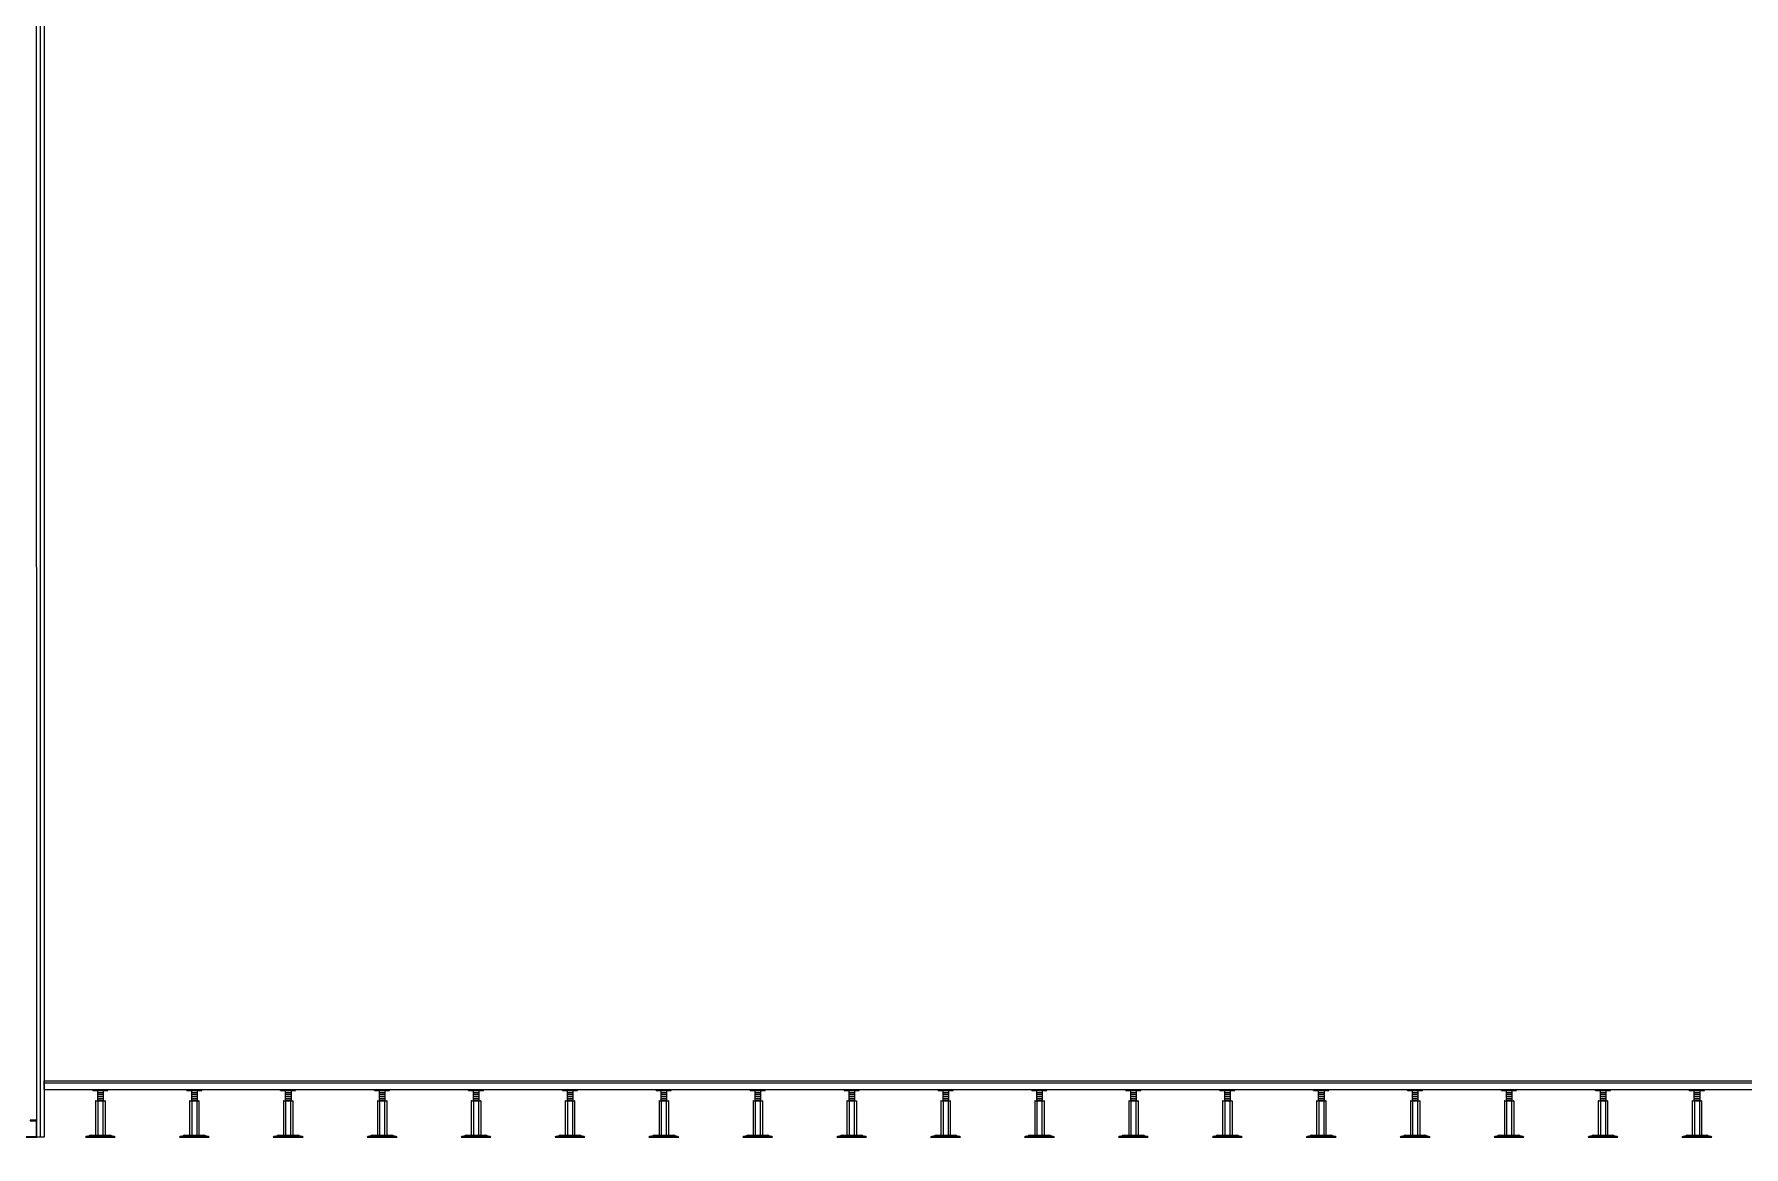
# Model space of a CAD drawing. Header units: millimetres. Extents: x 19868 to 801382, y -4805 to 85279.
# Drawn here: x 81311 to 85862, y 42103 to 45066 of the extents above; entities that cross this region are included whole.
import ezdxf

# ---------------------------------------------------------------- set-up
doc = ezdxf.new("R2010")
doc.units = ezdxf.units.MM
doc.header["$LTSCALE"] = 250
for name, color, linetype in [('8입면선', 8, 'Continuous'), ('A-ELE-4', 4, 'Continuous'), ('A-ELE-8', 8, 'Continuous'), ('A-WALL-D', 7, 'Continuous'), ('GAGAM-DT', 7, 'Continuous'), ('GES', 7, 'Continuous'), ('입면', 7, 'Continuous')]:
    doc.layers.add(name, color=color, linetype=linetype)

# ---------------------------------------------------------------- blocks, each defined once
blk = doc.blocks.new('A$C7fa20b73')
at = {"layer": '8입면선', "color": 8}
for p, q in [((10, 0), (9.4, 5790)), ((190, 0), (189.4, 5040))]:
    blk.add_line(p, q, dxfattribs=at)
at = {"layer": 'A-WALL-D'}
for p, q in [((-0.6, 5790), (0, 0)), ((19.4, 5790), (-0.6, 5790)), ((20, 0), (19.4, 5790)), ((180, 0), (179.4, 5040)), ((199.4, 5040), (179.4, 5040)), ((199.4, 5040), (200, 0)), ((200, 0), (0, 0))]:
    blk.add_line(p, q, dxfattribs=at)
at = {"layer": 'GAGAM-DT', "color": 8}
for p, q in [((97.1, 5034.2), (97.1, 5065.6)), ((102.1, 5060.1), (97.1, 5065.6)), ((102.1, 5034.2), (102.1, 5060.1)), ((104.6, 5034.2), (94.6, 5034.2)), ((94.6, 5034.2), (94.6, 5030.7)), ((103.1, 5029.2), (96.1, 5029.2)), ((97.1, 5034.2), (97.1, 5029.2)), ((102.1, 5034.2), (102.1, 5029.2)), ((104.6, 5034.2), (104.6, 5030.7)), ((95.2, 5.8), (95.2, 9.3)), ((105.1, 5.8), (95.2, 5.8)), ((103.6, 10.8), (96.7, 10.8)), ((97.6, 5.8), (97.6, 10.8)), ((97.6, 5.8), (97.6, -25.6)), ((102.6, 5.8), (102.6, 10.8)), ((102.6, 5.8), (102.6, -20.1)), ((105.1, 5.8), (105.1, 9.3)), ((97.6, -25.6), (102.6, -20.1))]:
    blk.add_line(p, q, dxfattribs=at)
for centre, start, end in [((96.1, 5030.7), 180, 270), ((103.1, 5030.7), 270, 0), ((96.7, 9.3), 90, 180), ((103.6, 9.3), 0, 90)]:
    blk.add_arc(centre, 1.51, start, end, dxfattribs=at)
at = {"layer": '입면', "color": 6}
for p, q in [((19.4, 4995), (19.4, 5040)), ((19.4, 5040), (84.8, 5040)), ((84.2, 5038.8), (20.6, 5038.8)), ((20.6, 5038.8), (20.6, 4996.2)), ((89.2, 5033), (84.2, 5038.8)), ((84.8, 5040), (89.8, 5034.2)), ((109.7, 5033), (89.2, 5033)), ((89.8, 5034.2), (109.1, 5034.2)), ((109.1, 5034.2), (114.1, 5040)), ((114.7, 5038.8), (109.7, 5033)), ((114.1, 5040), (179.4, 5040)), ((178.2, 5038.8), (114.7, 5038.8)), ((178.2, 4996.2), (178.2, 5038.8)), ((179.4, 5040), (179.4, 4995)), ((37.3, 4995), (19.4, 4995)), ((20.6, 4996.2), (37.3, 4996.2)), ((37.3, 4996.2), (37.3, 4995)), ((161.6, 4995), (161.6, 4996.2)), ((161.6, 4996.2), (178.2, 4996.2)), ((179.4, 4995), (161.6, 4995)), ((37.8, 45), (20, 45)), ((20, 45), (20, 0)), ((20, 0), (85.3, 0)), ((21.2, 1.2), (21.2, 43.8)), ((21.2, 43.8), (37.8, 43.8)), ((84.8, 1.2), (21.2, 1.2)), ((37.8, 43.8), (37.8, 45)), ((89.8, 7), (84.8, 1.2)), ((85.3, 0), (90.3, 5.8)), ((110.2, 7), (89.8, 7)), ((90.3, 5.8), (109.7, 5.8)), ((109.7, 5.8), (114.7, 0)), ((115.2, 1.2), (110.2, 7)), ((114.7, 0), (180, 0)), ((178.8, 1.2), (115.2, 1.2)), ((180, 45), (162.2, 45)), ((162.2, 45), (162.2, 43.8)), ((162.2, 43.8), (178.8, 43.8)), ((178.8, 43.8), (178.8, 1.2)), ((180, 0), (180, 45))]:
    blk.add_line(p, q, dxfattribs=at)
blk = doc.blocks.new('*U136')
at = {"layer": 'A-ELE-4'}
blk.add_line((-11, 0), (8790.1, 0), dxfattribs=at)
at = {"layer": 'A-ELE-8'}
for p, q in [((-11, -23), (-11, 0)), ((-11, -5), (8790.1, -5)), ((-11, -23), (8790.1, -23))]:
    blk.add_line(p, q, dxfattribs=at)
blk = doc.blocks.new('*U137')
at = {"layer": 'GES', "color": 8}
for p, q in [((39095, 2017, 0), (39095, 2019.5, 0)), ((39095, 2019.5, 0), (39135, 2019.5, 0)), ((39095, 2017, 0), (39135, 2017, 0)), ((39107.4, 2017, 0), (39107.4, 2007.2, 0)), ((39107.4, 2013.6, 0), (39107.4, 1989.7, 0)), ((39107.4, 2011.6, 0), (39122.6, 2011.6, 0)), ((39107.4, 2011.6, 0), (39122.6, 2011.6, 0)), ((39107.4, 2006.6, 0), (39122.6, 2006.6, 0)), ((39107.4, 2006.6, 0), (39122.6, 2006.6, 0)), ((39122.6, 2017, 0), (39122.6, 2007.2, 0)), ((39122.6, 2013.6, 0), (39122.6, 1989.7, 0)), ((39135, 2017, 0), (39135, 2019.5, 0)), ((39345, 2017, 0), (39345, 2019.5, 0)), ((39345, 2019.5, 0), (39385, 2019.5, 0)), ((39345, 2017, 0), (39385, 2017, 0)), ((39357.4, 2017, 0), (39357.4, 2007.2, 0)), ((39357.4, 2013.6, 0), (39357.4, 1989.7, 0)), ((39357.4, 2011.6, 0), (39372.6, 2011.6, 0)), ((39357.4, 2011.6, 0), (39372.6, 2011.6, 0)), ((39357.4, 2006.6, 0), (39372.6, 2006.6, 0)), ((39357.4, 2006.6, 0), (39372.6, 2006.6, 0)), ((39372.6, 2017, 0), (39372.6, 2007.2, 0)), ((39372.6, 2013.6, 0), (39372.6, 1989.7, 0)), ((39385, 2017, 0), (39385, 2019.5, 0)), ((39595, 2017, 0), (39595, 2019.5, 0)), ((39595, 2019.5, 0), (39635, 2019.5, 0)), ((39595, 2017, 0), (39635, 2017, 0)), ((39607.4, 2017, 0), (39607.4, 2007.2, 0)), ((39607.4, 2013.6, 0), (39607.4, 1989.7, 0)), ((39607.4, 2011.6, 0), (39622.6, 2011.6, 0)), ((39607.4, 2011.6, 0), (39622.6, 2011.6, 0)), ((39607.4, 2006.6, 0), (39622.6, 2006.6, 0)), ((39607.4, 2006.6, 0), (39622.6, 2006.6, 0)), ((39622.6, 2017, 0), (39622.6, 2007.2, 0)), ((39622.6, 2013.6, 0), (39622.6, 1989.7, 0)), ((39635, 2017, 0), (39635, 2019.5, 0)), ((39845, 2017, 0), (39845, 2019.5, 0)), ((39845, 2019.5, 0), (39885, 2019.5, 0)), ((39845, 2017, 0), (39885, 2017, 0)), ((39857.4, 2017, 0), (39857.4, 2007.2, 0)), ((39857.4, 2013.6, 0), (39857.4, 1989.7, 0)), ((39857.4, 2011.6, 0), (39872.6, 2011.6, 0)), ((39857.4, 2011.6, 0), (39872.6, 2011.6, 0)), ((39857.4, 2006.6, 0), (39872.6, 2006.6, 0)), ((39857.4, 2006.6, 0), (39872.6, 2006.6, 0)), ((39872.6, 2017, 0), (39872.6, 2007.2, 0)), ((39872.6, 2013.6, 0), (39872.6, 1989.7, 0)), ((39885, 2017, 0), (39885, 2019.5, 0)), ((40095, 2017, 0), (40095, 2019.5, 0)), ((40095, 2019.5, 0), (40135, 2019.5, 0)), ((40095, 2017, 0), (40135, 2017, 0)), ((40107.4, 2017, 0), (40107.4, 2007.2, 0)), ((40107.4, 2013.6, 0), (40107.4, 1989.7, 0)), ((40107.4, 2011.6, 0), (40122.6, 2011.6, 0)), ((40107.4, 2011.6, 0), (40122.6, 2011.6, 0)), ((40107.4, 2006.6, 0), (40122.6, 2006.6, 0)), ((40107.4, 2006.6, 0), (40122.6, 2006.6, 0)), ((40122.6, 2017, 0), (40122.6, 2007.2, 0)), ((40122.6, 2013.6, 0), (40122.6, 1989.7, 0)), ((40135, 2017, 0), (40135, 2019.5, 0)), ((40345, 2017, 0), (40345, 2019.5, 0)), ((40345, 2019.5, 0), (40385, 2019.5, 0)), ((40345, 2017, 0), (40385, 2017, 0)), ((40357.4, 2017, 0), (40357.4, 2007.2, 0)), ((40357.4, 2013.6, 0), (40357.4, 1989.7, 0)), ((40357.4, 2011.6, 0), (40372.6, 2011.6, 0)), ((40357.4, 2011.6, 0), (40372.6, 2011.6, 0)), ((40357.4, 2006.6, 0), (40372.6, 2006.6, 0)), ((40357.4, 2006.6, 0), (40372.6, 2006.6, 0)), ((40372.6, 2017, 0), (40372.6, 2007.2, 0)), ((40372.6, 2013.6, 0), (40372.6, 1989.7, 0)), ((40385, 2017, 0), (40385, 2019.5, 0)), ((40595, 2017, 0), (40595, 2019.5, 0)), ((40595, 2019.5, 0), (40635, 2019.5, 0)), ((40595, 2017, 0), (40635, 2017, 0)), ((40607.4, 2017, 0), (40607.4, 2007.2, 0)), ((40607.4, 2013.6, 0), (40607.4, 1989.7, 0)), ((40607.4, 2011.6, 0), (40622.6, 2011.6, 0)), ((40607.4, 2011.6, 0), (40622.6, 2011.6, 0)), ((40607.4, 2006.6, 0), (40622.6, 2006.6, 0)), ((40607.4, 2006.6, 0), (40622.6, 2006.6, 0)), ((40622.6, 2017, 0), (40622.6, 2007.2, 0)), ((40622.6, 2013.6, 0), (40622.6, 1989.7, 0)), ((40635, 2017, 0), (40635, 2019.5, 0)), ((40845, 2017, 0), (40845, 2019.5, 0)), ((40845, 2019.5, 0), (40885, 2019.5, 0)), ((40845, 2017, 0), (40885, 2017, 0)), ((40857.4, 2017, 0), (40857.4, 2007.2, 0)), ((40857.4, 2013.6, 0), (40857.4, 1989.7, 0)), ((40857.4, 2011.6, 0), (40872.6, 2011.6, 0)), ((40857.4, 2011.6, 0), (40872.6, 2011.6, 0)), ((40857.4, 2006.6, 0), (40872.6, 2006.6, 0)), ((40857.4, 2006.6, 0), (40872.6, 2006.6, 0)), ((40872.6, 2017, 0), (40872.6, 2007.2, 0)), ((40872.6, 2013.6, 0), (40872.6, 1989.7, 0)), ((40885, 2017, 0), (40885, 2019.5, 0)), ((41095, 2017, 0), (41095, 2019.5, 0)), ((41095, 2019.5, 0), (41135, 2019.5, 0)), ((41095, 2017, 0), (41135, 2017, 0)), ((41107.4, 2017, 0), (41107.4, 2007.2, 0)), ((41107.4, 2013.6, 0), (41107.4, 1989.7, 0)), ((41107.4, 2011.6, 0), (41122.6, 2011.6, 0)), ((41107.4, 2011.6, 0), (41122.6, 2011.6, 0)), ((41107.4, 2006.6, 0), (41122.6, 2006.6, 0)), ((41107.4, 2006.6, 0), (41122.6, 2006.6, 0)), ((41122.6, 2017, 0), (41122.6, 2007.2, 0)), ((41122.6, 2013.6, 0), (41122.6, 1989.7, 0)), ((41135, 2017, 0), (41135, 2019.5, 0)), ((41345, 2017, 0), (41345, 2019.5, 0)), ((41345, 2019.5, 0), (41385, 2019.5, 0)), ((41345, 2017, 0), (41385, 2017, 0)), ((41357.4, 2017, 0), (41357.4, 2007.2, 0)), ((41357.4, 2013.6, 0), (41357.4, 1989.7, 0)), ((41357.4, 2011.6, 0), (41372.6, 2011.6, 0)), ((41357.4, 2011.6, 0), (41372.6, 2011.6, 0)), ((41357.4, 2006.6, 0), (41372.6, 2006.6, 0)), ((41357.4, 2006.6, 0), (41372.6, 2006.6, 0)), ((41372.6, 2017, 0), (41372.6, 2007.2, 0)), ((41372.6, 2013.6, 0), (41372.6, 1989.7, 0)), ((41385, 2017, 0), (41385, 2019.5, 0)), ((41595, 2017, 0), (41595, 2019.5, 0)), ((41595, 2019.5, 0), (41635, 2019.5, 0)), ((41595, 2017, 0), (41635, 2017, 0)), ((41607.4, 2017, 0), (41607.4, 2007.2, 0)), ((41607.4, 2013.6, 0), (41607.4, 1989.7, 0)), ((41607.4, 2011.6, 0), (41622.6, 2011.6, 0)), ((41607.4, 2011.6, 0), (41622.6, 2011.6, 0)), ((41607.4, 2006.6, 0), (41622.6, 2006.6, 0)), ((41607.4, 2006.6, 0), (41622.6, 2006.6, 0)), ((41622.6, 2017, 0), (41622.6, 2007.2, 0)), ((41622.6, 2013.6, 0), (41622.6, 1989.7, 0)), ((41635, 2017, 0), (41635, 2019.5, 0)), ((41845, 2017, 0), (41845, 2019.5, 0)), ((41845, 2019.5, 0), (41885, 2019.5, 0)), ((41845, 2017, 0), (41885, 2017, 0)), ((41857.4, 2017, 0), (41857.4, 2007.2, 0)), ((41857.4, 2013.6, 0), (41857.4, 1989.7, 0)), ((41857.4, 2011.6, 0), (41872.6, 2011.6, 0)), ((41857.4, 2011.6, 0), (41872.6, 2011.6, 0)), ((41857.4, 2006.6, 0), (41872.6, 2006.6, 0)), ((41857.4, 2006.6, 0), (41872.6, 2006.6, 0)), ((41872.6, 2017, 0), (41872.6, 2007.2, 0)), ((41872.6, 2013.6, 0), (41872.6, 1989.7, 0)), ((41885, 2017, 0), (41885, 2019.5, 0)), ((42095, 2017, 0), (42095, 2019.5, 0)), ((42095, 2019.5, 0), (42135, 2019.5, 0)), ((42095, 2017, 0), (42135, 2017, 0)), ((42107.4, 2017, 0), (42107.4, 2007.2, 0)), ((42107.4, 2013.6, 0), (42107.4, 1989.7, 0)), ((42107.4, 2011.6, 0), (42122.6, 2011.6, 0)), ((42107.4, 2011.6, 0), (42122.6, 2011.6, 0)), ((42107.4, 2006.6, 0), (42122.6, 2006.6, 0)), ((42107.4, 2006.6, 0), (42122.6, 2006.6, 0)), ((42122.6, 2017, 0), (42122.6, 2007.2, 0)), ((42122.6, 2013.6, 0), (42122.6, 1989.7, 0)), ((42135, 2017, 0), (42135, 2019.5, 0)), ((42345, 2017, 0), (42345, 2019.5, 0)), ((42345, 2019.5, 0), (42385, 2019.5, 0)), ((42345, 2017, 0), (42385, 2017, 0)), ((42357.4, 2017, 0), (42357.4, 2007.2, 0)), ((42357.4, 2013.6, 0), (42357.4, 1989.7, 0)), ((42357.4, 2011.6, 0), (42372.6, 2011.6, 0)), ((42357.4, 2011.6, 0), (42372.6, 2011.6, 0)), ((42357.4, 2006.6, 0), (42372.6, 2006.6, 0)), ((42357.4, 2006.6, 0), (42372.6, 2006.6, 0)), ((42372.6, 2017, 0), (42372.6, 2007.2, 0)), ((42372.6, 2013.6, 0), (42372.6, 1989.7, 0)), ((42385, 2017, 0), (42385, 2019.5, 0)), ((42595, 2017, 0), (42595, 2019.5, 0)), ((42595, 2019.5, 0), (42635, 2019.5, 0)), ((42595, 2017, 0), (42635, 2017, 0)), ((42607.4, 2017, 0), (42607.4, 2007.2, 0)), ((42607.4, 2013.6, 0), (42607.4, 1989.7, 0)), ((42607.4, 2011.6, 0), (42622.6, 2011.6, 0)), ((42607.4, 2011.6, 0), (42622.6, 2011.6, 0)), ((42607.4, 2006.6, 0), (42622.6, 2006.6, 0)), ((42607.4, 2006.6, 0), (42622.6, 2006.6, 0)), ((42622.6, 2017, 0), (42622.6, 2007.2, 0)), ((42622.6, 2013.6, 0), (42622.6, 1989.7, 0)), ((42635, 2017, 0), (42635, 2019.5, 0)), ((42845, 2017, 0), (42845, 2019.5, 0)), ((42845, 2019.5, 0), (42885, 2019.5, 0)), ((42845, 2017, 0), (42885, 2017, 0)), ((42857.4, 2017, 0), (42857.4, 2007.2, 0)), ((42857.4, 2013.6, 0), (42857.4, 1989.7, 0)), ((42857.4, 2011.6, 0), (42872.6, 2011.6, 0)), ((42857.4, 2011.6, 0), (42872.6, 2011.6, 0)), ((42857.4, 2006.6, 0), (42872.6, 2006.6, 0)), ((42857.4, 2006.6, 0), (42872.6, 2006.6, 0)), ((42872.6, 2017, 0), (42872.6, 2007.2, 0)), ((42872.6, 2013.6, 0), (42872.6, 1989.7, 0)), ((42885, 2017, 0), (42885, 2019.5, 0)), ((43095, 2017, 0), (43095, 2019.5, 0)), ((43095, 2019.5, 0), (43135, 2019.5, 0)), ((43095, 2017, 0), (43135, 2017, 0)), ((43107.4, 2017, 0), (43107.4, 2007.2, 0)), ((43107.4, 2013.6, 0), (43107.4, 1989.7, 0)), ((43107.4, 2011.6, 0), (43122.6, 2011.6, 0)), ((43107.4, 2011.6, 0), (43122.6, 2011.6, 0)), ((43107.4, 2006.6, 0), (43122.6, 2006.6, 0)), ((43107.4, 2006.6, 0), (43122.6, 2006.6, 0)), ((43122.6, 2017, 0), (43122.6, 2007.2, 0)), ((43122.6, 2013.6, 0), (43122.6, 1989.7, 0)), ((43135, 2017, 0), (43135, 2019.5, 0)), ((43345, 2017, 0), (43345, 2019.5, 0)), ((43345, 2019.5, 0), (43385, 2019.5, 0)), ((43345, 2017, 0), (43385, 2017, 0)), ((43357.4, 2017, 0), (43357.4, 2007.2, 0)), ((43357.4, 2013.6, 0), (43357.4, 1989.7, 0)), ((43357.4, 2011.6, 0), (43372.6, 2011.6, 0)), ((43357.4, 2011.6, 0), (43372.6, 2011.6, 0)), ((43357.4, 2006.6, 0), (43372.6, 2006.6, 0)), ((43357.4, 2006.6, 0), (43372.6, 2006.6, 0)), ((43372.6, 2017, 0), (43372.6, 2007.2, 0)), ((43372.6, 2013.6, 0), (43372.6, 1989.7, 0)), ((43385, 2017, 0), (43385, 2019.5, 0)), ((39102.6, 1988.9, 0), (39102.6, 1898, 0)), ((39103.4, 1989.7, 0), (39107.6, 1989.7, 0)), ((39107.4, 2001.6, 0), (39122.6, 2001.6, 0)), ((39107.4, 2001.6, 0), (39122.6, 2001.6, 0)), ((39107.4, 1996.6, 0), (39122.6, 1996.6, 0)), ((39107.4, 1996.6, 0), (39122.6, 1996.6, 0)), ((39107.4, 1991.6, 0), (39122.6, 1991.6, 0)), ((39107.4, 1991.6, 0), (39122.6, 1991.6, 0)), ((39107.6, 1989.7, 0), (39122.6, 1989.7, 0)), ((39108.4, 1988.9, 0), (39108.4, 1898, 0)), ((39109.2, 1989.7, 0), (39120.9, 1989.7, 0)), ((39121.7, 1988.9, 0), (39121.7, 1898, 0)), ((39122.6, 1989.7, 0), (39126.7, 1989.7, 0)), ((39127.6, 1988.9, 0), (39127.6, 1898, 0)), ((39352.6, 1988.9, 0), (39352.6, 1898, 0)), ((39353.4, 1989.7, 0), (39357.6, 1989.7, 0)), ((39357.4, 2001.6, 0), (39372.6, 2001.6, 0)), ((39357.4, 2001.6, 0), (39372.6, 2001.6, 0)), ((39357.4, 1996.6, 0), (39372.6, 1996.6, 0)), ((39357.4, 1996.6, 0), (39372.6, 1996.6, 0)), ((39357.4, 1991.6, 0), (39372.6, 1991.6, 0)), ((39357.4, 1991.6, 0), (39372.6, 1991.6, 0)), ((39357.6, 1989.7, 0), (39372.6, 1989.7, 0)), ((39358.4, 1988.9, 0), (39358.4, 1898, 0)), ((39359.2, 1989.7, 0), (39370.9, 1989.7, 0)), ((39371.7, 1988.9, 0), (39371.7, 1898, 0)), ((39372.6, 1989.7, 0), (39376.7, 1989.7, 0)), ((39377.6, 1988.9, 0), (39377.6, 1898, 0)), ((39602.6, 1988.9, 0), (39602.6, 1898, 0)), ((39603.4, 1989.7, 0), (39607.6, 1989.7, 0)), ((39607.4, 2001.6, 0), (39622.6, 2001.6, 0)), ((39607.4, 2001.6, 0), (39622.6, 2001.6, 0)), ((39607.4, 1996.6, 0), (39622.6, 1996.6, 0)), ((39607.4, 1996.6, 0), (39622.6, 1996.6, 0)), ((39607.4, 1991.6, 0), (39622.6, 1991.6, 0)), ((39607.4, 1991.6, 0), (39622.6, 1991.6, 0)), ((39607.6, 1989.7, 0), (39622.6, 1989.7, 0)), ((39608.4, 1988.9, 0), (39608.4, 1898, 0)), ((39609.2, 1989.7, 0), (39620.9, 1989.7, 0)), ((39621.7, 1988.9, 0), (39621.7, 1898, 0)), ((39622.6, 1989.7, 0), (39626.7, 1989.7, 0)), ((39627.6, 1988.9, 0), (39627.6, 1898, 0)), ((39852.6, 1988.9, 0), (39852.6, 1898, 0)), ((39853.4, 1989.7, 0), (39857.6, 1989.7, 0)), ((39857.4, 2001.6, 0), (39872.6, 2001.6, 0)), ((39857.4, 2001.6, 0), (39872.6, 2001.6, 0)), ((39857.4, 1996.6, 0), (39872.6, 1996.6, 0)), ((39857.4, 1996.6, 0), (39872.6, 1996.6, 0)), ((39857.4, 1991.6, 0), (39872.6, 1991.6, 0)), ((39857.4, 1991.6, 0), (39872.6, 1991.6, 0)), ((39857.6, 1989.7, 0), (39872.6, 1989.7, 0)), ((39858.4, 1988.9, 0), (39858.4, 1898, 0)), ((39859.2, 1989.7, 0), (39870.9, 1989.7, 0)), ((39871.7, 1988.9, 0), (39871.7, 1898, 0)), ((39872.6, 1989.7, 0), (39876.7, 1989.7, 0)), ((39877.6, 1988.9, 0), (39877.6, 1898, 0)), ((40102.6, 1988.9, 0), (40102.6, 1898, 0)), ((40103.4, 1989.7, 0), (40107.6, 1989.7, 0)), ((40107.4, 2001.6, 0), (40122.6, 2001.6, 0)), ((40107.4, 2001.6, 0), (40122.6, 2001.6, 0)), ((40107.4, 1996.6, 0), (40122.6, 1996.6, 0)), ((40107.4, 1996.6, 0), (40122.6, 1996.6, 0)), ((40107.4, 1991.6, 0), (40122.6, 1991.6, 0)), ((40107.4, 1991.6, 0), (40122.6, 1991.6, 0)), ((40107.6, 1989.7, 0), (40122.6, 1989.7, 0)), ((40108.4, 1988.9, 0), (40108.4, 1898, 0)), ((40109.2, 1989.7, 0), (40120.9, 1989.7, 0)), ((40121.7, 1988.9, 0), (40121.7, 1898, 0)), ((40122.6, 1989.7, 0), (40126.7, 1989.7, 0)), ((40127.6, 1988.9, 0), (40127.6, 1898, 0)), ((40352.6, 1988.9, 0), (40352.6, 1898, 0)), ((40353.4, 1989.7, 0), (40357.6, 1989.7, 0)), ((40357.4, 2001.6, 0), (40372.6, 2001.6, 0)), ((40357.4, 2001.6, 0), (40372.6, 2001.6, 0)), ((40357.4, 1996.6, 0), (40372.6, 1996.6, 0)), ((40357.4, 1996.6, 0), (40372.6, 1996.6, 0)), ((40357.4, 1991.6, 0), (40372.6, 1991.6, 0)), ((40357.4, 1991.6, 0), (40372.6, 1991.6, 0)), ((40357.6, 1989.7, 0), (40372.6, 1989.7, 0)), ((40358.4, 1988.9, 0), (40358.4, 1898, 0)), ((40359.2, 1989.7, 0), (40370.9, 1989.7, 0)), ((40371.7, 1988.9, 0), (40371.7, 1898, 0)), ((40372.6, 1989.7, 0), (40376.7, 1989.7, 0)), ((40377.6, 1988.9, 0), (40377.6, 1898, 0)), ((40602.6, 1988.9, 0), (40602.6, 1898, 0)), ((40603.4, 1989.7, 0), (40607.6, 1989.7, 0)), ((40607.4, 2001.6, 0), (40622.6, 2001.6, 0)), ((40607.4, 2001.6, 0), (40622.6, 2001.6, 0)), ((40607.4, 1996.6, 0), (40622.6, 1996.6, 0)), ((40607.4, 1996.6, 0), (40622.6, 1996.6, 0)), ((40607.4, 1991.6, 0), (40622.6, 1991.6, 0)), ((40607.4, 1991.6, 0), (40622.6, 1991.6, 0)), ((40607.6, 1989.7, 0), (40622.6, 1989.7, 0)), ((40608.4, 1988.9, 0), (40608.4, 1898, 0)), ((40609.2, 1989.7, 0), (40620.9, 1989.7, 0)), ((40621.7, 1988.9, 0), (40621.7, 1898, 0)), ((40622.6, 1989.7, 0), (40626.7, 1989.7, 0)), ((40627.6, 1988.9, 0), (40627.6, 1898, 0)), ((40852.6, 1988.9, 0), (40852.6, 1898, 0)), ((40853.4, 1989.7, 0), (40857.6, 1989.7, 0)), ((40857.4, 2001.6, 0), (40872.6, 2001.6, 0)), ((40857.4, 2001.6, 0), (40872.6, 2001.6, 0)), ((40857.4, 1996.6, 0), (40872.6, 1996.6, 0)), ((40857.4, 1996.6, 0), (40872.6, 1996.6, 0)), ((40857.4, 1991.6, 0), (40872.6, 1991.6, 0)), ((40857.4, 1991.6, 0), (40872.6, 1991.6, 0)), ((40857.6, 1989.7, 0), (40872.6, 1989.7, 0)), ((40858.4, 1988.9, 0), (40858.4, 1898, 0)), ((40859.2, 1989.7, 0), (40870.9, 1989.7, 0)), ((40871.7, 1988.9, 0), (40871.7, 1898, 0)), ((40872.6, 1989.7, 0), (40876.7, 1989.7, 0)), ((40877.6, 1988.9, 0), (40877.6, 1898, 0)), ((41102.6, 1988.9, 0), (41102.6, 1898, 0)), ((41103.4, 1989.7, 0), (41107.6, 1989.7, 0)), ((41107.4, 2001.6, 0), (41122.6, 2001.6, 0)), ((41107.4, 2001.6, 0), (41122.6, 2001.6, 0)), ((41107.4, 1996.6, 0), (41122.6, 1996.6, 0)), ((41107.4, 1996.6, 0), (41122.6, 1996.6, 0)), ((41107.4, 1991.6, 0), (41122.6, 1991.6, 0)), ((41107.4, 1991.6, 0), (41122.6, 1991.6, 0)), ((41107.6, 1989.7, 0), (41122.6, 1989.7, 0)), ((41108.4, 1988.9, 0), (41108.4, 1898, 0)), ((41109.2, 1989.7, 0), (41120.9, 1989.7, 0)), ((41121.7, 1988.9, 0), (41121.7, 1898, 0)), ((41122.6, 1989.7, 0), (41126.7, 1989.7, 0)), ((41127.6, 1988.9, 0), (41127.6, 1898, 0)), ((41352.6, 1988.9, 0), (41352.6, 1898, 0)), ((41353.4, 1989.7, 0), (41357.6, 1989.7, 0)), ((41357.4, 2001.6, 0), (41372.6, 2001.6, 0)), ((41357.4, 2001.6, 0), (41372.6, 2001.6, 0)), ((41357.4, 1996.6, 0), (41372.6, 1996.6, 0)), ((41357.4, 1996.6, 0), (41372.6, 1996.6, 0)), ((41357.4, 1991.6, 0), (41372.6, 1991.6, 0)), ((41357.4, 1991.6, 0), (41372.6, 1991.6, 0)), ((41357.6, 1989.7, 0), (41372.6, 1989.7, 0)), ((41358.4, 1988.9, 0), (41358.4, 1898, 0)), ((41359.2, 1989.7, 0), (41370.9, 1989.7, 0)), ((41371.7, 1988.9, 0), (41371.7, 1898, 0)), ((41372.6, 1989.7, 0), (41376.7, 1989.7, 0)), ((41377.6, 1988.9, 0), (41377.6, 1898, 0)), ((41602.6, 1988.9, 0), (41602.6, 1898, 0)), ((41603.4, 1989.7, 0), (41607.6, 1989.7, 0)), ((41607.4, 2001.6, 0), (41622.6, 2001.6, 0)), ((41607.4, 2001.6, 0), (41622.6, 2001.6, 0)), ((41607.4, 1996.6, 0), (41622.6, 1996.6, 0)), ((41607.4, 1996.6, 0), (41622.6, 1996.6, 0)), ((41607.4, 1991.6, 0), (41622.6, 1991.6, 0)), ((41607.4, 1991.6, 0), (41622.6, 1991.6, 0)), ((41607.6, 1989.7, 0), (41622.6, 1989.7, 0)), ((41608.4, 1988.9, 0), (41608.4, 1898, 0)), ((41609.2, 1989.7, 0), (41620.9, 1989.7, 0)), ((41621.7, 1988.9, 0), (41621.7, 1898, 0)), ((41622.6, 1989.7, 0), (41626.7, 1989.7, 0)), ((41627.6, 1988.9, 0), (41627.6, 1898, 0)), ((41852.6, 1988.9, 0), (41852.6, 1898, 0)), ((41853.4, 1989.7, 0), (41857.6, 1989.7, 0)), ((41857.4, 2001.6, 0), (41872.6, 2001.6, 0)), ((41857.4, 2001.6, 0), (41872.6, 2001.6, 0)), ((41857.4, 1996.6, 0), (41872.6, 1996.6, 0)), ((41857.4, 1996.6, 0), (41872.6, 1996.6, 0)), ((41857.4, 1991.6, 0), (41872.6, 1991.6, 0)), ((41857.4, 1991.6, 0), (41872.6, 1991.6, 0)), ((41857.6, 1989.7, 0), (41872.6, 1989.7, 0)), ((41858.4, 1988.9, 0), (41858.4, 1898, 0)), ((41859.2, 1989.7, 0), (41870.9, 1989.7, 0)), ((41871.7, 1988.9, 0), (41871.7, 1898, 0)), ((41872.6, 1989.7, 0), (41876.7, 1989.7, 0)), ((41877.6, 1988.9, 0), (41877.6, 1898, 0)), ((42102.6, 1988.9, 0), (42102.6, 1898, 0)), ((42103.4, 1989.7, 0), (42107.6, 1989.7, 0)), ((42107.4, 2001.6, 0), (42122.6, 2001.6, 0)), ((42107.4, 2001.6, 0), (42122.6, 2001.6, 0)), ((42107.4, 1996.6, 0), (42122.6, 1996.6, 0)), ((42107.4, 1996.6, 0), (42122.6, 1996.6, 0)), ((42107.4, 1991.6, 0), (42122.6, 1991.6, 0)), ((42107.4, 1991.6, 0), (42122.6, 1991.6, 0)), ((42107.6, 1989.7, 0), (42122.6, 1989.7, 0)), ((42108.4, 1988.9, 0), (42108.4, 1898, 0)), ((42109.2, 1989.7, 0), (42120.9, 1989.7, 0)), ((42121.7, 1988.9, 0), (42121.7, 1898, 0)), ((42122.6, 1989.7, 0), (42126.7, 1989.7, 0)), ((42127.6, 1988.9, 0), (42127.6, 1898, 0)), ((42352.6, 1988.9, 0), (42352.6, 1898, 0)), ((42353.4, 1989.7, 0), (42357.6, 1989.7, 0)), ((42357.4, 2001.6, 0), (42372.6, 2001.6, 0)), ((42357.4, 2001.6, 0), (42372.6, 2001.6, 0)), ((42357.4, 1996.6, 0), (42372.6, 1996.6, 0)), ((42357.4, 1996.6, 0), (42372.6, 1996.6, 0)), ((42357.4, 1991.6, 0), (42372.6, 1991.6, 0)), ((42357.4, 1991.6, 0), (42372.6, 1991.6, 0)), ((42357.6, 1989.7, 0), (42372.6, 1989.7, 0)), ((42358.4, 1988.9, 0), (42358.4, 1898, 0)), ((42359.2, 1989.7, 0), (42370.9, 1989.7, 0)), ((42371.7, 1988.9, 0), (42371.7, 1898, 0)), ((42372.6, 1989.7, 0), (42376.7, 1989.7, 0)), ((42377.6, 1988.9, 0), (42377.6, 1898, 0)), ((42602.6, 1988.9, 0), (42602.6, 1898, 0)), ((42603.4, 1989.7, 0), (42607.6, 1989.7, 0)), ((42607.4, 2001.6, 0), (42622.6, 2001.6, 0)), ((42607.4, 2001.6, 0), (42622.6, 2001.6, 0)), ((42607.4, 1996.6, 0), (42622.6, 1996.6, 0)), ((42607.4, 1996.6, 0), (42622.6, 1996.6, 0)), ((42607.4, 1991.6, 0), (42622.6, 1991.6, 0)), ((42607.4, 1991.6, 0), (42622.6, 1991.6, 0)), ((42607.6, 1989.7, 0), (42622.6, 1989.7, 0)), ((42608.4, 1988.9, 0), (42608.4, 1898, 0)), ((42609.2, 1989.7, 0), (42620.9, 1989.7, 0)), ((42621.7, 1988.9, 0), (42621.7, 1898, 0)), ((42622.6, 1989.7, 0), (42626.7, 1989.7, 0)), ((42627.6, 1988.9, 0), (42627.6, 1898, 0)), ((42852.6, 1988.9, 0), (42852.6, 1898, 0)), ((42853.4, 1989.7, 0), (42857.6, 1989.7, 0)), ((42857.4, 2001.6, 0), (42872.6, 2001.6, 0)), ((42857.4, 2001.6, 0), (42872.6, 2001.6, 0)), ((42857.4, 1996.6, 0), (42872.6, 1996.6, 0)), ((42857.4, 1996.6, 0), (42872.6, 1996.6, 0)), ((42857.4, 1991.6, 0), (42872.6, 1991.6, 0)), ((42857.4, 1991.6, 0), (42872.6, 1991.6, 0)), ((42857.6, 1989.7, 0), (42872.6, 1989.7, 0)), ((42858.4, 1988.9, 0), (42858.4, 1898, 0)), ((42859.2, 1989.7, 0), (42870.9, 1989.7, 0)), ((42871.7, 1988.9, 0), (42871.7, 1898, 0)), ((42872.6, 1989.7, 0), (42876.7, 1989.7, 0)), ((42877.6, 1988.9, 0), (42877.6, 1898, 0)), ((43102.6, 1988.9, 0), (43102.6, 1898, 0)), ((43103.4, 1989.7, 0), (43107.6, 1989.7, 0)), ((43107.4, 2001.6, 0), (43122.6, 2001.6, 0)), ((43107.4, 2001.6, 0), (43122.6, 2001.6, 0)), ((43107.4, 1996.6, 0), (43122.6, 1996.6, 0)), ((43107.4, 1996.6, 0), (43122.6, 1996.6, 0)), ((43107.4, 1991.6, 0), (43122.6, 1991.6, 0)), ((43107.4, 1991.6, 0), (43122.6, 1991.6, 0)), ((43107.6, 1989.7, 0), (43122.6, 1989.7, 0)), ((43108.4, 1988.9, 0), (43108.4, 1898, 0)), ((43109.2, 1989.7, 0), (43120.9, 1989.7, 0)), ((43121.7, 1988.9, 0), (43121.7, 1898, 0)), ((43122.6, 1989.7, 0), (43126.7, 1989.7, 0)), ((43127.6, 1988.9, 0), (43127.6, 1898, 0)), ((43352.6, 1988.9, 0), (43352.6, 1898, 0)), ((43353.4, 1989.7, 0), (43357.6, 1989.7, 0)), ((43357.4, 2001.6, 0), (43372.6, 2001.6, 0)), ((43357.4, 2001.6, 0), (43372.6, 2001.6, 0)), ((43357.4, 1996.6, 0), (43372.6, 1996.6, 0)), ((43357.4, 1996.6, 0), (43372.6, 1996.6, 0)), ((43357.4, 1991.6, 0), (43372.6, 1991.6, 0)), ((43357.4, 1991.6, 0), (43372.6, 1991.6, 0)), ((43357.6, 1989.7, 0), (43372.6, 1989.7, 0)), ((43358.4, 1988.9, 0), (43358.4, 1898, 0)), ((43359.2, 1989.7, 0), (43370.9, 1989.7, 0)), ((43371.7, 1988.9, 0), (43371.7, 1898, 0)), ((43372.6, 1989.7, 0), (43376.7, 1989.7, 0)), ((43377.6, 1988.9, 0), (43377.6, 1898, 0)), ((39075.4, 1892.5), (39154.8, 1892.5, 0)), ((39081.7, 1895.4), (39148.4, 1895.4)), ((39090.2, 1897.7), (39140.3, 1897.7)), ((39103.4, 1897.2, 0), (39107.6, 1897.2, 0)), ((39106.7, 1897.2, 0), (39106.7, 1897.7)), ((39107.6, 1897.2, 0), (39122.6, 1897.2, 0)), ((39109.2, 1897.2, 0), (39120.9, 1897.2, 0)), ((39122.6, 1897.2, 0), (39126.7, 1897.2, 0)), ((39123.4, 1897.2, 0), (39123.4, 1897.7)), ((39325.4, 1892.5), (39404.8, 1892.5, 0)), ((39331.7, 1895.4), (39398.4, 1895.4)), ((39340.2, 1897.7), (39390.3, 1897.7)), ((39353.4, 1897.2, 0), (39357.6, 1897.2, 0)), ((39356.7, 1897.2, 0), (39356.7, 1897.7)), ((39357.6, 1897.2, 0), (39372.6, 1897.2, 0)), ((39372.6, 1897.2, 0), (39376.7, 1897.2, 0)), ((39373.4, 1897.2, 0), (39373.4, 1897.7)), ((39575.4, 1892.5), (39654.8, 1892.5, 0)), ((39581.7, 1895.4), (39648.4, 1895.4)), ((39590.2, 1897.7), (39640.3, 1897.7)), ((39603.4, 1897.2, 0), (39607.6, 1897.2, 0)), ((39606.7, 1897.2, 0), (39606.7, 1897.7)), ((39607.6, 1897.2, 0), (39622.6, 1897.2, 0)), ((39622.6, 1897.2, 0), (39626.7, 1897.2, 0)), ((39623.4, 1897.2, 0), (39623.4, 1897.7)), ((39825.4, 1892.5), (39904.8, 1892.5, 0)), ((39831.7, 1895.4), (39898.4, 1895.4)), ((39840.2, 1897.7), (39890.3, 1897.7)), ((39853.4, 1897.2, 0), (39857.6, 1897.2, 0)), ((39856.7, 1897.2, 0), (39856.7, 1897.7)), ((39857.6, 1897.2, 0), (39872.6, 1897.2, 0)), ((39872.6, 1897.2, 0), (39876.7, 1897.2, 0)), ((39873.4, 1897.2, 0), (39873.4, 1897.7)), ((40075.4, 1892.5), (40154.8, 1892.5, 0)), ((40081.7, 1895.4), (40148.4, 1895.4)), ((40090.2, 1897.7), (40140.3, 1897.7)), ((40103.4, 1897.2, 0), (40107.6, 1897.2, 0)), ((40106.7, 1897.2, 0), (40106.7, 1897.7)), ((40107.6, 1897.2, 0), (40122.6, 1897.2, 0)), ((40122.6, 1897.2, 0), (40126.7, 1897.2, 0)), ((40123.4, 1897.2, 0), (40123.4, 1897.7)), ((40325.4, 1892.5), (40404.8, 1892.5, 0)), ((40331.7, 1895.4), (40398.4, 1895.4)), ((40340.2, 1897.7), (40390.3, 1897.7)), ((40353.4, 1897.2, 0), (40357.6, 1897.2, 0)), ((40356.7, 1897.2, 0), (40356.7, 1897.7)), ((40357.6, 1897.2, 0), (40372.6, 1897.2, 0)), ((40372.6, 1897.2, 0), (40376.7, 1897.2, 0)), ((40373.4, 1897.2, 0), (40373.4, 1897.7)), ((40575.4, 1892.5), (40654.8, 1892.5, 0)), ((40581.7, 1895.4), (40648.4, 1895.4)), ((40590.2, 1897.7), (40640.3, 1897.7)), ((40603.4, 1897.2, 0), (40607.6, 1897.2, 0)), ((40606.7, 1897.2, 0), (40606.7, 1897.7)), ((40607.6, 1897.2, 0), (40622.6, 1897.2, 0)), ((40622.6, 1897.2, 0), (40626.7, 1897.2, 0)), ((40623.4, 1897.2, 0), (40623.4, 1897.7)), ((40825.4, 1892.5), (40904.8, 1892.5, 0)), ((40831.7, 1895.4), (40898.4, 1895.4)), ((40840.2, 1897.7), (40890.3, 1897.7)), ((40853.4, 1897.2, 0), (40857.6, 1897.2, 0)), ((40856.7, 1897.2, 0), (40856.7, 1897.7)), ((40857.6, 1897.2, 0), (40872.6, 1897.2, 0)), ((40872.6, 1897.2, 0), (40876.7, 1897.2, 0)), ((40873.4, 1897.2, 0), (40873.4, 1897.7)), ((41075.4, 1892.5), (41154.8, 1892.5, 0)), ((41081.7, 1895.4), (41148.4, 1895.4)), ((41090.2, 1897.7), (41140.3, 1897.7)), ((41103.4, 1897.2, 0), (41107.6, 1897.2, 0)), ((41106.7, 1897.2, 0), (41106.7, 1897.7)), ((41107.6, 1897.2, 0), (41122.6, 1897.2, 0)), ((41122.6, 1897.2, 0), (41126.7, 1897.2, 0)), ((41123.4, 1897.2, 0), (41123.4, 1897.7)), ((41325.4, 1892.5), (41404.8, 1892.5, 0)), ((41331.7, 1895.4), (41398.4, 1895.4)), ((41340.2, 1897.7), (41390.3, 1897.7)), ((41353.4, 1897.2, 0), (41357.6, 1897.2, 0)), ((41356.7, 1897.2, 0), (41356.7, 1897.7)), ((41357.6, 1897.2, 0), (41372.6, 1897.2, 0)), ((41372.6, 1897.2, 0), (41376.7, 1897.2, 0)), ((41373.4, 1897.2, 0), (41373.4, 1897.7)), ((41575.4, 1892.5), (41654.8, 1892.5, 0)), ((41581.7, 1895.4), (41648.4, 1895.4)), ((41590.2, 1897.7), (41640.3, 1897.7)), ((41603.4, 1897.2, 0), (41607.6, 1897.2, 0)), ((41606.7, 1897.2, 0), (41606.7, 1897.7)), ((41607.6, 1897.2, 0), (41622.6, 1897.2, 0)), ((41622.6, 1897.2, 0), (41626.7, 1897.2, 0)), ((41623.4, 1897.2, 0), (41623.4, 1897.7)), ((41825.4, 1892.5), (41904.8, 1892.5, 0)), ((41831.7, 1895.4), (41898.4, 1895.4)), ((41840.2, 1897.7), (41890.3, 1897.7)), ((41853.4, 1897.2, 0), (41857.6, 1897.2, 0)), ((41856.7, 1897.2, 0), (41856.7, 1897.7)), ((41857.6, 1897.2, 0), (41872.6, 1897.2, 0)), ((41872.6, 1897.2, 0), (41876.7, 1897.2, 0)), ((41873.4, 1897.2, 0), (41873.4, 1897.7)), ((42075.4, 1892.5), (42154.8, 1892.5, 0)), ((42081.7, 1895.4), (42148.4, 1895.4)), ((42090.2, 1897.7), (42140.3, 1897.7)), ((42103.4, 1897.2, 0), (42107.6, 1897.2, 0)), ((42106.7, 1897.2, 0), (42106.7, 1897.7)), ((42107.6, 1897.2, 0), (42122.6, 1897.2, 0)), ((42122.6, 1897.2, 0), (42126.7, 1897.2, 0)), ((42123.4, 1897.2, 0), (42123.4, 1897.7)), ((42325.4, 1892.5), (42404.8, 1892.5, 0)), ((42331.7, 1895.4), (42398.4, 1895.4)), ((42340.2, 1897.7), (42390.3, 1897.7)), ((42353.4, 1897.2, 0), (42357.6, 1897.2, 0)), ((42356.7, 1897.2, 0), (42356.7, 1897.7)), ((42357.6, 1897.2, 0), (42372.6, 1897.2, 0)), ((42372.6, 1897.2, 0), (42376.7, 1897.2, 0)), ((42373.4, 1897.2, 0), (42373.4, 1897.7)), ((42575.4, 1892.5), (42654.8, 1892.5, 0)), ((42581.7, 1895.4), (42648.4, 1895.4)), ((42590.2, 1897.7), (42640.3, 1897.7)), ((42603.4, 1897.2, 0), (42607.6, 1897.2, 0)), ((42606.7, 1897.2, 0), (42606.7, 1897.7)), ((42607.6, 1897.2, 0), (42622.6, 1897.2, 0)), ((42622.6, 1897.2, 0), (42626.7, 1897.2, 0)), ((42623.4, 1897.2, 0), (42623.4, 1897.7)), ((42825.4, 1892.5), (42904.8, 1892.5, 0)), ((42831.7, 1895.4), (42898.4, 1895.4)), ((42840.2, 1897.7), (42890.3, 1897.7)), ((42853.4, 1897.2, 0), (42857.6, 1897.2, 0)), ((42856.7, 1897.2, 0), (42856.7, 1897.7)), ((42857.6, 1897.2, 0), (42872.6, 1897.2, 0)), ((42872.6, 1897.2, 0), (42876.7, 1897.2, 0)), ((42873.4, 1897.2, 0), (42873.4, 1897.7)), ((43075.4, 1892.5), (43154.8, 1892.5, 0)), ((43081.7, 1895.4), (43148.4, 1895.4)), ((43090.2, 1897.7), (43140.3, 1897.7)), ((43103.4, 1897.2, 0), (43107.6, 1897.2, 0)), ((43106.7, 1897.2, 0), (43106.7, 1897.7)), ((43107.6, 1897.2, 0), (43122.6, 1897.2, 0)), ((43122.6, 1897.2, 0), (43126.7, 1897.2, 0)), ((43123.4, 1897.2, 0), (43123.4, 1897.7)), ((43325.4, 1892.5), (43404.8, 1892.5, 0)), ((43331.7, 1895.4), (43398.4, 1895.4)), ((43340.2, 1897.7), (43390.3, 1897.7)), ((43353.4, 1897.2, 0), (43357.6, 1897.2, 0)), ((43356.7, 1897.2, 0), (43356.7, 1897.7)), ((43357.6, 1897.2, 0), (43372.6, 1897.2, 0)), ((43372.6, 1897.2, 0), (43376.7, 1897.2, 0)), ((43373.4, 1897.2, 0), (43373.4, 1897.7))]:
    blk.add_line(p, q, dxfattribs=at)
for centre, radius, start, end in [((39103.4, 1988.9, 0), 0.833, 90, 180), ((39107.6, 1988.9, 0), 0.833, 0, 90), ((39109.2, 1988.9, 0), 0.833, 90, 180), ((39120.9, 1988.9, 0), 0.833, 0, 90), ((39122.6, 1988.9, 0), 0.833, 90, 180), ((39126.7, 1988.9, 0), 0.833, 0, 90), ((39353.4, 1988.9, 0), 0.833, 90, 180), ((39357.6, 1988.9, 0), 0.833, 0, 90), ((39359.2, 1988.9, 0), 0.833, 90, 180), ((39370.9, 1988.9, 0), 0.833, 0, 90), ((39372.6, 1988.9, 0), 0.833, 90, 180), ((39376.7, 1988.9, 0), 0.833, 0, 90), ((39603.4, 1988.9, 0), 0.833, 90, 180), ((39607.6, 1988.9, 0), 0.833, 0, 90), ((39609.2, 1988.9, 0), 0.833, 90, 180), ((39620.9, 1988.9, 0), 0.833, 0, 90), ((39622.6, 1988.9, 0), 0.833, 90, 180), ((39626.7, 1988.9, 0), 0.833, 0, 90), ((39853.4, 1988.9, 0), 0.833, 90, 180), ((39857.6, 1988.9, 0), 0.833, 0, 90), ((39859.2, 1988.9, 0), 0.833, 90, 180), ((39870.9, 1988.9, 0), 0.833, 0, 90), ((39872.6, 1988.9, 0), 0.833, 90, 180), ((39876.7, 1988.9, 0), 0.833, 0, 90), ((40103.4, 1988.9, 0), 0.833, 90, 180), ((40107.6, 1988.9, 0), 0.833, 0, 90), ((40109.2, 1988.9, 0), 0.833, 90, 180), ((40120.9, 1988.9, 0), 0.833, 0, 90), ((40122.6, 1988.9, 0), 0.833, 90, 180), ((40126.7, 1988.9, 0), 0.833, 0, 90), ((40353.4, 1988.9, 0), 0.833, 90, 180), ((40357.6, 1988.9, 0), 0.833, 0, 90), ((40359.2, 1988.9, 0), 0.833, 90, 180), ((40370.9, 1988.9, 0), 0.833, 0, 90), ((40372.6, 1988.9, 0), 0.833, 90, 180), ((40376.7, 1988.9, 0), 0.833, 0, 90), ((40603.4, 1988.9, 0), 0.833, 90, 180), ((40607.6, 1988.9, 0), 0.833, 0, 90), ((40609.2, 1988.9, 0), 0.833, 90, 180), ((40620.9, 1988.9, 0), 0.833, 0, 90), ((40622.6, 1988.9, 0), 0.833, 90, 180), ((40626.7, 1988.9, 0), 0.833, 0, 90), ((40853.4, 1988.9, 0), 0.833, 90, 180), ((40857.6, 1988.9, 0), 0.833, 0, 90), ((40859.2, 1988.9, 0), 0.833, 90, 180), ((40870.9, 1988.9, 0), 0.833, 0, 90), ((40872.6, 1988.9, 0), 0.833, 90, 180), ((40876.7, 1988.9, 0), 0.833, 0, 90), ((41103.4, 1988.9, 0), 0.833, 90, 180), ((41107.6, 1988.9, 0), 0.833, 0, 90), ((41109.2, 1988.9, 0), 0.833, 90, 180), ((41120.9, 1988.9, 0), 0.833, 0, 90), ((41122.6, 1988.9, 0), 0.833, 90, 180), ((41126.7, 1988.9, 0), 0.833, 0, 90), ((41353.4, 1988.9, 0), 0.833, 90, 180), ((41357.6, 1988.9, 0), 0.833, 0, 90), ((41359.2, 1988.9, 0), 0.833, 90, 180), ((41370.9, 1988.9, 0), 0.833, 0, 90), ((41372.6, 1988.9, 0), 0.833, 90, 180), ((41376.7, 1988.9, 0), 0.833, 0, 90), ((41603.4, 1988.9, 0), 0.833, 90, 180), ((41607.6, 1988.9, 0), 0.833, 0, 90), ((41609.2, 1988.9, 0), 0.833, 90, 180), ((41620.9, 1988.9, 0), 0.833, 0, 90), ((41622.6, 1988.9, 0), 0.833, 90, 180), ((41626.7, 1988.9, 0), 0.833, 0, 90), ((41853.4, 1988.9, 0), 0.833, 90, 180), ((41857.6, 1988.9, 0), 0.833, 0, 90), ((41859.2, 1988.9, 0), 0.833, 90, 180), ((41870.9, 1988.9, 0), 0.833, 0, 90), ((41872.6, 1988.9, 0), 0.833, 90, 180), ((41876.7, 1988.9, 0), 0.833, 0, 90), ((42103.4, 1988.9, 0), 0.833, 90, 180), ((42107.6, 1988.9, 0), 0.833, 0, 90), ((42109.2, 1988.9, 0), 0.833, 90, 180), ((42120.9, 1988.9, 0), 0.833, 0, 90), ((42122.6, 1988.9, 0), 0.833, 90, 180), ((42126.7, 1988.9, 0), 0.833, 0, 90), ((42353.4, 1988.9, 0), 0.833, 90, 180), ((42357.6, 1988.9, 0), 0.833, 0, 90), ((42359.2, 1988.9, 0), 0.833, 90, 180), ((42370.9, 1988.9, 0), 0.833, 0, 90), ((42372.6, 1988.9, 0), 0.833, 90, 180), ((42376.7, 1988.9, 0), 0.833, 0, 90), ((42603.4, 1988.9, 0), 0.833, 90, 180), ((42607.6, 1988.9, 0), 0.833, 0, 90), ((42609.2, 1988.9, 0), 0.833, 90, 180), ((42620.9, 1988.9, 0), 0.833, 0, 90), ((42622.6, 1988.9, 0), 0.833, 90, 180), ((42626.7, 1988.9, 0), 0.833, 0, 90), ((42853.4, 1988.9, 0), 0.833, 90, 180), ((42857.6, 1988.9, 0), 0.833, 0, 90), ((42859.2, 1988.9, 0), 0.833, 90, 180), ((42870.9, 1988.9, 0), 0.833, 0, 90), ((42872.6, 1988.9, 0), 0.833, 90, 180), ((42876.7, 1988.9, 0), 0.833, 0, 90), ((43103.4, 1988.9, 0), 0.833, 90, 180), ((43107.6, 1988.9, 0), 0.833, 0, 90), ((43109.2, 1988.9, 0), 0.833, 90, 180), ((43120.9, 1988.9, 0), 0.833, 0, 90), ((43122.6, 1988.9, 0), 0.833, 90, 180), ((43126.7, 1988.9, 0), 0.833, 0, 90), ((43353.4, 1988.9, 0), 0.833, 90, 180), ((43357.6, 1988.9, 0), 0.833, 0, 90), ((43359.2, 1988.9, 0), 0.833, 90, 180), ((43370.9, 1988.9, 0), 0.833, 0, 90), ((43372.6, 1988.9, 0), 0.833, 90, 180), ((43376.7, 1988.9, 0), 0.833, 0, 90), ((39081.7, 1887.1), 8.33, 90, 139.756), ((39090.2, 1889.3), 8.33, 90, 132.9054), ((39103.4, 1898, 0), 0.833, 180, 270), ((39107.6, 1898, 0), 0.833, 270, 0), ((39109.2, 1898, 0), 0.833, 180, 270), ((39120.9, 1898, 0), 0.833, 270, 0), ((39122.6, 1898, 0), 0.833, 180, 270), ((39126.7, 1898, 0), 0.833, 270, 0), ((39140.3, 1889.3), 8.33, 47.0946, 90), ((39148.4, 1887.1), 8.33, 40.244, 90), ((39331.7, 1887.1), 8.33, 90, 139.756), ((39340.2, 1889.3), 8.33, 90, 132.9054), ((39353.4, 1898, 0), 0.833, 180, 270), ((39357.6, 1898, 0), 0.833, 270, 0), ((39359.2, 1898, 0), 0.833, 180, 270), ((39372.6, 1898, 0), 0.833, 180, 270), ((39376.7, 1898, 0), 0.833, 270, 0), ((39390.3, 1889.3), 8.33, 47.0946, 90), ((39398.4, 1887.1), 8.33, 40.244, 90), ((39581.7, 1887.1), 8.33, 90, 139.756), ((39590.2, 1889.3), 8.33, 90, 132.9054), ((39603.4, 1898, 0), 0.833, 180, 270), ((39607.6, 1898, 0), 0.833, 270, 0), ((39609.2, 1898, 0), 0.833, 180, 270), ((39622.6, 1898, 0), 0.833, 180, 270), ((39626.7, 1898, 0), 0.833, 270, 0), ((39640.3, 1889.3), 8.33, 47.0946, 90), ((39648.4, 1887.1), 8.33, 40.244, 90), ((39831.7, 1887.1), 8.33, 90, 139.756), ((39840.2, 1889.3), 8.33, 90, 132.9054), ((39853.4, 1898, 0), 0.833, 180, 270), ((39857.6, 1898, 0), 0.833, 270, 0), ((39859.2, 1898, 0), 0.833, 180, 270), ((39872.6, 1898, 0), 0.833, 180, 270), ((39876.7, 1898, 0), 0.833, 270, 0), ((39890.3, 1889.3), 8.33, 47.0946, 90), ((39898.4, 1887.1), 8.33, 40.244, 90), ((40081.7, 1887.1), 8.33, 90, 139.756), ((40090.2, 1889.3), 8.33, 90, 132.9054), ((40103.4, 1898, 0), 0.833, 180, 270), ((40107.6, 1898, 0), 0.833, 270, 0), ((40109.2, 1898, 0), 0.833, 180, 270), ((40122.6, 1898, 0), 0.833, 180, 270), ((40126.7, 1898, 0), 0.833, 270, 0), ((40140.3, 1889.3), 8.33, 47.0946, 90), ((40148.4, 1887.1), 8.33, 40.244, 90), ((40331.7, 1887.1), 8.33, 90, 139.756), ((40340.2, 1889.3), 8.33, 90, 132.9054), ((40353.4, 1898, 0), 0.833, 180, 270), ((40357.6, 1898, 0), 0.833, 270, 0), ((40359.2, 1898, 0), 0.833, 180, 270), ((40372.6, 1898, 0), 0.833, 180, 270), ((40376.7, 1898, 0), 0.833, 270, 0), ((40390.3, 1889.3), 8.33, 47.0946, 90), ((40398.4, 1887.1), 8.33, 40.244, 90), ((40581.7, 1887.1), 8.33, 90, 139.756), ((40590.2, 1889.3), 8.33, 90, 132.9054), ((40603.4, 1898, 0), 0.833, 180, 270), ((40607.6, 1898, 0), 0.833, 270, 0), ((40609.2, 1898, 0), 0.833, 180, 270), ((40622.6, 1898, 0), 0.833, 180, 270), ((40626.7, 1898, 0), 0.833, 270, 0), ((40640.3, 1889.3), 8.33, 47.0946, 90), ((40648.4, 1887.1), 8.33, 40.244, 90), ((40831.7, 1887.1), 8.33, 90, 139.756), ((40840.2, 1889.3), 8.33, 90, 132.9054), ((40853.4, 1898, 0), 0.833, 180, 270), ((40857.6, 1898, 0), 0.833, 270, 0), ((40859.2, 1898, 0), 0.833, 180, 270), ((40872.6, 1898, 0), 0.833, 180, 270), ((40876.7, 1898, 0), 0.833, 270, 0), ((40890.3, 1889.3), 8.33, 47.0946, 90), ((40898.4, 1887.1), 8.33, 40.244, 90), ((41081.7, 1887.1), 8.33, 90, 139.756), ((41090.2, 1889.3), 8.33, 90, 132.9054), ((41103.4, 1898, 0), 0.833, 180, 270), ((41107.6, 1898, 0), 0.833, 270, 0), ((41109.2, 1898, 0), 0.833, 180, 270), ((41122.6, 1898, 0), 0.833, 180, 270), ((41126.7, 1898, 0), 0.833, 270, 0), ((41140.3, 1889.3), 8.33, 47.0946, 90), ((41148.4, 1887.1), 8.33, 40.244, 90), ((41331.7, 1887.1), 8.33, 90, 139.756), ((41340.2, 1889.3), 8.33, 90, 132.9054), ((41353.4, 1898, 0), 0.833, 180, 270), ((41357.6, 1898, 0), 0.833, 270, 0), ((41359.2, 1898, 0), 0.833, 180, 270), ((41372.6, 1898, 0), 0.833, 180, 270), ((41376.7, 1898, 0), 0.833, 270, 0), ((41390.3, 1889.3), 8.33, 47.0946, 90), ((41398.4, 1887.1), 8.33, 40.244, 90), ((41581.7, 1887.1), 8.33, 90, 139.756), ((41590.2, 1889.3), 8.33, 90, 132.9054), ((41603.4, 1898, 0), 0.833, 180, 270), ((41607.6, 1898, 0), 0.833, 270, 0), ((41609.2, 1898, 0), 0.833, 180, 270), ((41622.6, 1898, 0), 0.833, 180, 270), ((41626.7, 1898, 0), 0.833, 270, 0), ((41640.3, 1889.3), 8.33, 47.0946, 90), ((41648.4, 1887.1), 8.33, 40.244, 90), ((41831.7, 1887.1), 8.33, 90, 139.756), ((41840.2, 1889.3), 8.33, 90, 132.9054), ((41853.4, 1898, 0), 0.833, 180, 270), ((41857.6, 1898, 0), 0.833, 270, 0), ((41859.2, 1898, 0), 0.833, 180, 270), ((41872.6, 1898, 0), 0.833, 180, 270), ((41876.7, 1898, 0), 0.833, 270, 0), ((41890.3, 1889.3), 8.33, 47.0946, 90), ((41898.4, 1887.1), 8.33, 40.244, 90), ((42081.7, 1887.1), 8.33, 90, 139.756), ((42090.2, 1889.3), 8.33, 90, 132.9054), ((42103.4, 1898, 0), 0.833, 180, 270), ((42107.6, 1898, 0), 0.833, 270, 0), ((42109.2, 1898, 0), 0.833, 180, 270), ((42122.6, 1898, 0), 0.833, 180, 270), ((42126.7, 1898, 0), 0.833, 270, 0), ((42140.3, 1889.3), 8.33, 47.0946, 90), ((42148.4, 1887.1), 8.33, 40.244, 90), ((42331.7, 1887.1), 8.33, 90, 139.756), ((42340.2, 1889.3), 8.33, 90, 132.9054), ((42353.4, 1898, 0), 0.833, 180, 270), ((42357.6, 1898, 0), 0.833, 270, 0), ((42359.2, 1898, 0), 0.833, 180, 270), ((42372.6, 1898, 0), 0.833, 180, 270), ((42376.7, 1898, 0), 0.833, 270, 0), ((42390.3, 1889.3), 8.33, 47.0946, 90), ((42398.4, 1887.1), 8.33, 40.244, 90), ((42581.7, 1887.1), 8.33, 90, 139.756), ((42590.2, 1889.3), 8.33, 90, 132.9054), ((42603.4, 1898, 0), 0.833, 180, 270), ((42607.6, 1898, 0), 0.833, 270, 0), ((42609.2, 1898, 0), 0.833, 180, 270), ((42622.6, 1898, 0), 0.833, 180, 270), ((42626.7, 1898, 0), 0.833, 270, 0), ((42640.3, 1889.3), 8.33, 47.0946, 90), ((42648.4, 1887.1), 8.33, 40.244, 90), ((42831.7, 1887.1), 8.33, 90, 139.756), ((42840.2, 1889.3), 8.33, 90, 132.9054), ((42853.4, 1898, 0), 0.833, 180, 270), ((42857.6, 1898, 0), 0.833, 270, 0), ((42859.2, 1898, 0), 0.833, 180, 270), ((42872.6, 1898, 0), 0.833, 180, 270), ((42876.7, 1898, 0), 0.833, 270, 0), ((42890.3, 1889.3), 8.33, 47.0946, 90), ((42898.4, 1887.1), 8.33, 40.244, 90), ((43081.7, 1887.1), 8.33, 90, 139.756), ((43090.2, 1889.3), 8.33, 90, 132.9054), ((43103.4, 1898, 0), 0.833, 180, 270), ((43107.6, 1898, 0), 0.833, 270, 0), ((43109.2, 1898, 0), 0.833, 180, 270), ((43122.6, 1898, 0), 0.833, 180, 270), ((43126.7, 1898, 0), 0.833, 270, 0), ((43140.3, 1889.3), 8.33, 47.0946, 90), ((43148.4, 1887.1), 8.33, 40.244, 90), ((43331.7, 1887.1), 8.33, 90, 139.756), ((43340.2, 1889.3), 8.33, 90, 132.9054), ((43353.4, 1898, 0), 0.833, 180, 270), ((43357.6, 1898, 0), 0.833, 270, 0), ((43359.2, 1898, 0), 0.833, 180, 270), ((43372.6, 1898, 0), 0.833, 180, 270), ((43376.7, 1898, 0), 0.833, 270, 0), ((43390.3, 1889.3), 8.33, 47.0946, 90), ((43398.4, 1887.1), 8.33, 40.244, 90)]:
    blk.add_arc(centre, radius, start, end, dxfattribs=at)

msp = doc.modelspace()

# ---------------------------------------------------------------- block references
at = {"layer": 'A-WALL-D'}
msp.add_blockref('A$C7fa20b73', (81138.2, 42128.9), dxfattribs=at)
at = {"layer": 'GES'}
msp.add_blockref('*U136', (81349.2, 42278.9, 0), dxfattribs=at)
at = {"layer": 'GES', "color": 2, "linetype": 'Continuous'}
msp.add_blockref('*U137', (42372.4, 40236.5, 0), dxfattribs=at)

doc.saveas('drawing.dxf')
